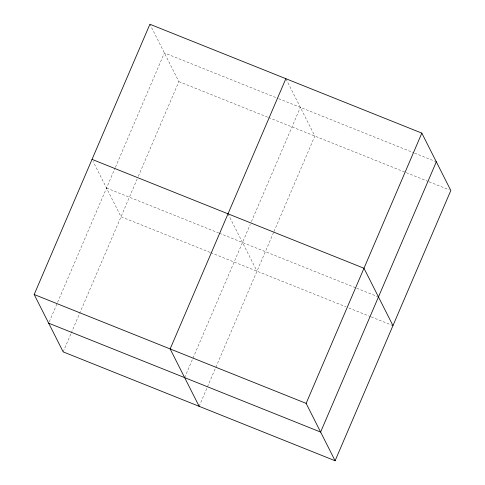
<?xml version="1.0" encoding="UTF-8"?>
<svg xmlns="http://www.w3.org/2000/svg" width="485" height="485" viewBox="0 0 485 485"><rect width="100%" height="100%" fill="white"/><g stroke="black" fill="none" stroke-linecap="round" stroke-linejoin="round"><path stroke-width="0.36" stroke-dasharray="2.42 1.82" d="M49.27 321.797L57.321 302.992M57.618 302.294L115.175 167.865M115.472 167.167L164.385 52.932L277.929 98.394M63.165 351.874L70.913 333.765M71.216 333.068L137.122 179.135M138.316 176.346L178.874 81.619L149.895 24.25M184.646 377.627L250.254 224.391M251.448 221.603L300.354 107.373M199.135 406.309L207.186 387.503M207.483 386.812L215.534 368M215.837 367.309L273.692 232.182M273.989 231.484L314.844 136.055L285.865 78.691M278.626 98.673L413.899 152.83M414.602 153.114L436.33 161.814M178.874 81.619L267.884 117.255M268.587 117.54L428.388 181.517M429.092 181.796L449.413 189.932M106.53 188.059L218.668 232.958M219.372 233.243L356.045 287.957M356.748 288.242L377.773 296.656M210.029 252.382L121.02 216.746L93.047 161.378M210.732 252.667L346.005 306.823M348.806 307.945L370.534 316.644M371.237 316.923L392.262 325.344M228.011 213.818L256.989 271.182"/><path stroke-width="0.73" d="M34.18 294.504L149.895 24.25L421.835 133.126L450.82 190.496L335.105 460.75L63.165 351.874L34.18 294.504L306.126 403.381L335.105 460.75M285.865 78.691L170.156 348.945L199.135 406.309M306.126 403.381L421.835 133.126M436.33 161.814L320.615 432.068L48.67 323.186M92.035 159.377L363.98 268.253L392.965 325.623"/></g></svg>
